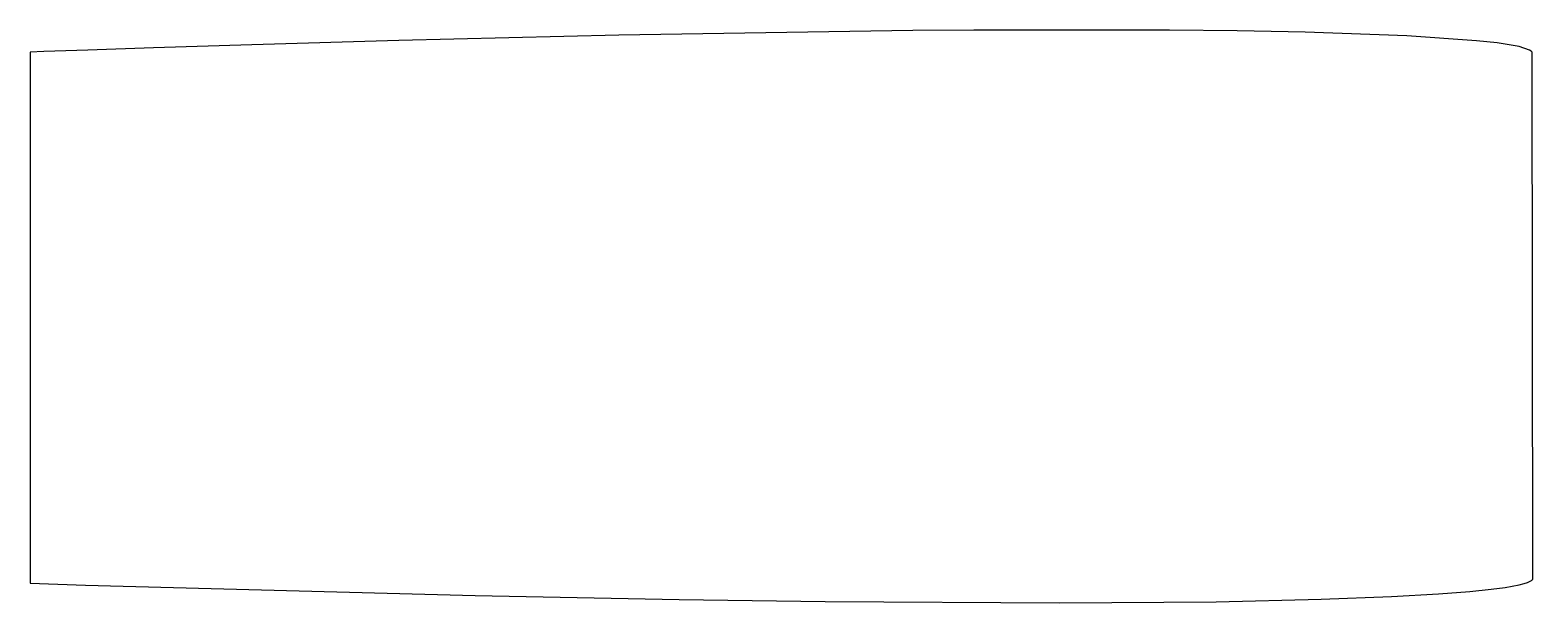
# Model space of a CAD drawing. Header units: metres. Extents: x -90 to 81, y -33 to 33.
import ezdxf

# ---------------------------------------------------------------- set-up
doc = ezdxf.new("R2010")
doc.units = ezdxf.units.M

msp = doc.modelspace()

# ---------------------------------------------------------------- linework, layer by layer
for p, q in [((10.7003, 32.6363), (-22.857, 32.0918)), ((17.6853, 32.6901), (10.7003, 32.6363)), ((40.0147, 32.6901), (17.6853, 32.6901)), ((47.7326, 32.6098), (40.0147, 32.6901)), ((55.4775, 32.452), (47.7326, 32.6098)), ((-64.7132, 31.0099), (-75.9354, 30.6593)), ((-47.9361, 31.4871), (-64.7132, 31.0099)), ((-22.857, 32.0918), (-47.9361, 31.4871)), ((67.0783, 32.0247), (55.4775, 32.452)), ((75.0468, 31.4766), (67.0783, 32.0247)), ((77.3914, 31.2168), (75.0468, 31.4766)), ((79.9213, 30.7975), (77.3914, 31.2168)), ((-88.4621, 30.2364), (-90.0403, 30.1802)), ((-90.0403, 30.1802), (-90.0403, -30.4168)), ((-83.4417, 30.41), (-88.4621, 30.2364)), ((-75.9354, 30.6593), (-83.4417, 30.41)), ((81.095, 30.4055), (79.9213, 30.7975)), ((81.295, 30.279), (81.095, 30.4055)), ((81.322, 30.2549), (81.295, 30.279)), ((81.3783, 30.1846), (81.322, 30.2549)), ((81.397, 30.1348), (81.3783, 30.1846)), ((81.3993, 30.1159), (81.397, 30.1348)), ((81.3995, 30.1112), (81.3993, 30.1159)), ((81.4804, -29.89), (81.3995, 30.1112)), ((-90.0403, -30.4168), (-83.6983, -30.6241)), ((-83.6983, -30.6241), (-39.2254, -31.816)), ((78.3196, -30.9009), (79.9272, -30.6007)), ((79.9272, -30.6007), (80.4792, -30.4505)), ((80.4792, -30.4505), (80.8469, -30.3281)), ((80.8469, -30.3281), (81.0906, -30.2281)), ((81.0906, -30.2281), (81.2512, -30.1455)), ((81.2512, -30.1455), (81.3764, -30.0592)), ((81.3764, -30.0592), (81.3982, -30.0399)), ((81.3982, -30.0399), (81.4471, -29.9842)), ((81.4471, -29.9842), (81.4651, -29.9489)), ((81.4651, -29.9489), (81.4746, -29.9288)), ((81.4746, -29.9288), (81.4774, -29.9176)), ((81.4774, -29.9176), (81.4796, -29.9043)), ((81.4796, -29.9043), (81.4803, -29.894)), ((81.4803, -29.894), (81.4804, -29.89)), ((-39.2254, -31.816), (-15.9411, -32.2736)), ((-15.9411, -32.2736), (0.7103, -32.5108)), ((0.7103, -32.5108), (27.4361, -32.6632)), ((27.4361, -32.6632), (45.326, -32.5228)), ((45.326, -32.5228), (57.3038, -32.25)), ((57.3038, -32.25), (65.3246, -31.937)), ((65.3246, -31.937), (70.6961, -31.6305)), ((70.6961, -31.6305), (74.2936, -31.3511)), ((74.2936, -31.3511), (76.7026, -31.103)), ((76.7026, -31.103), (78.3196, -30.9009))]:
    msp.add_line(p, q)

doc.saveas('drawing.dxf')
